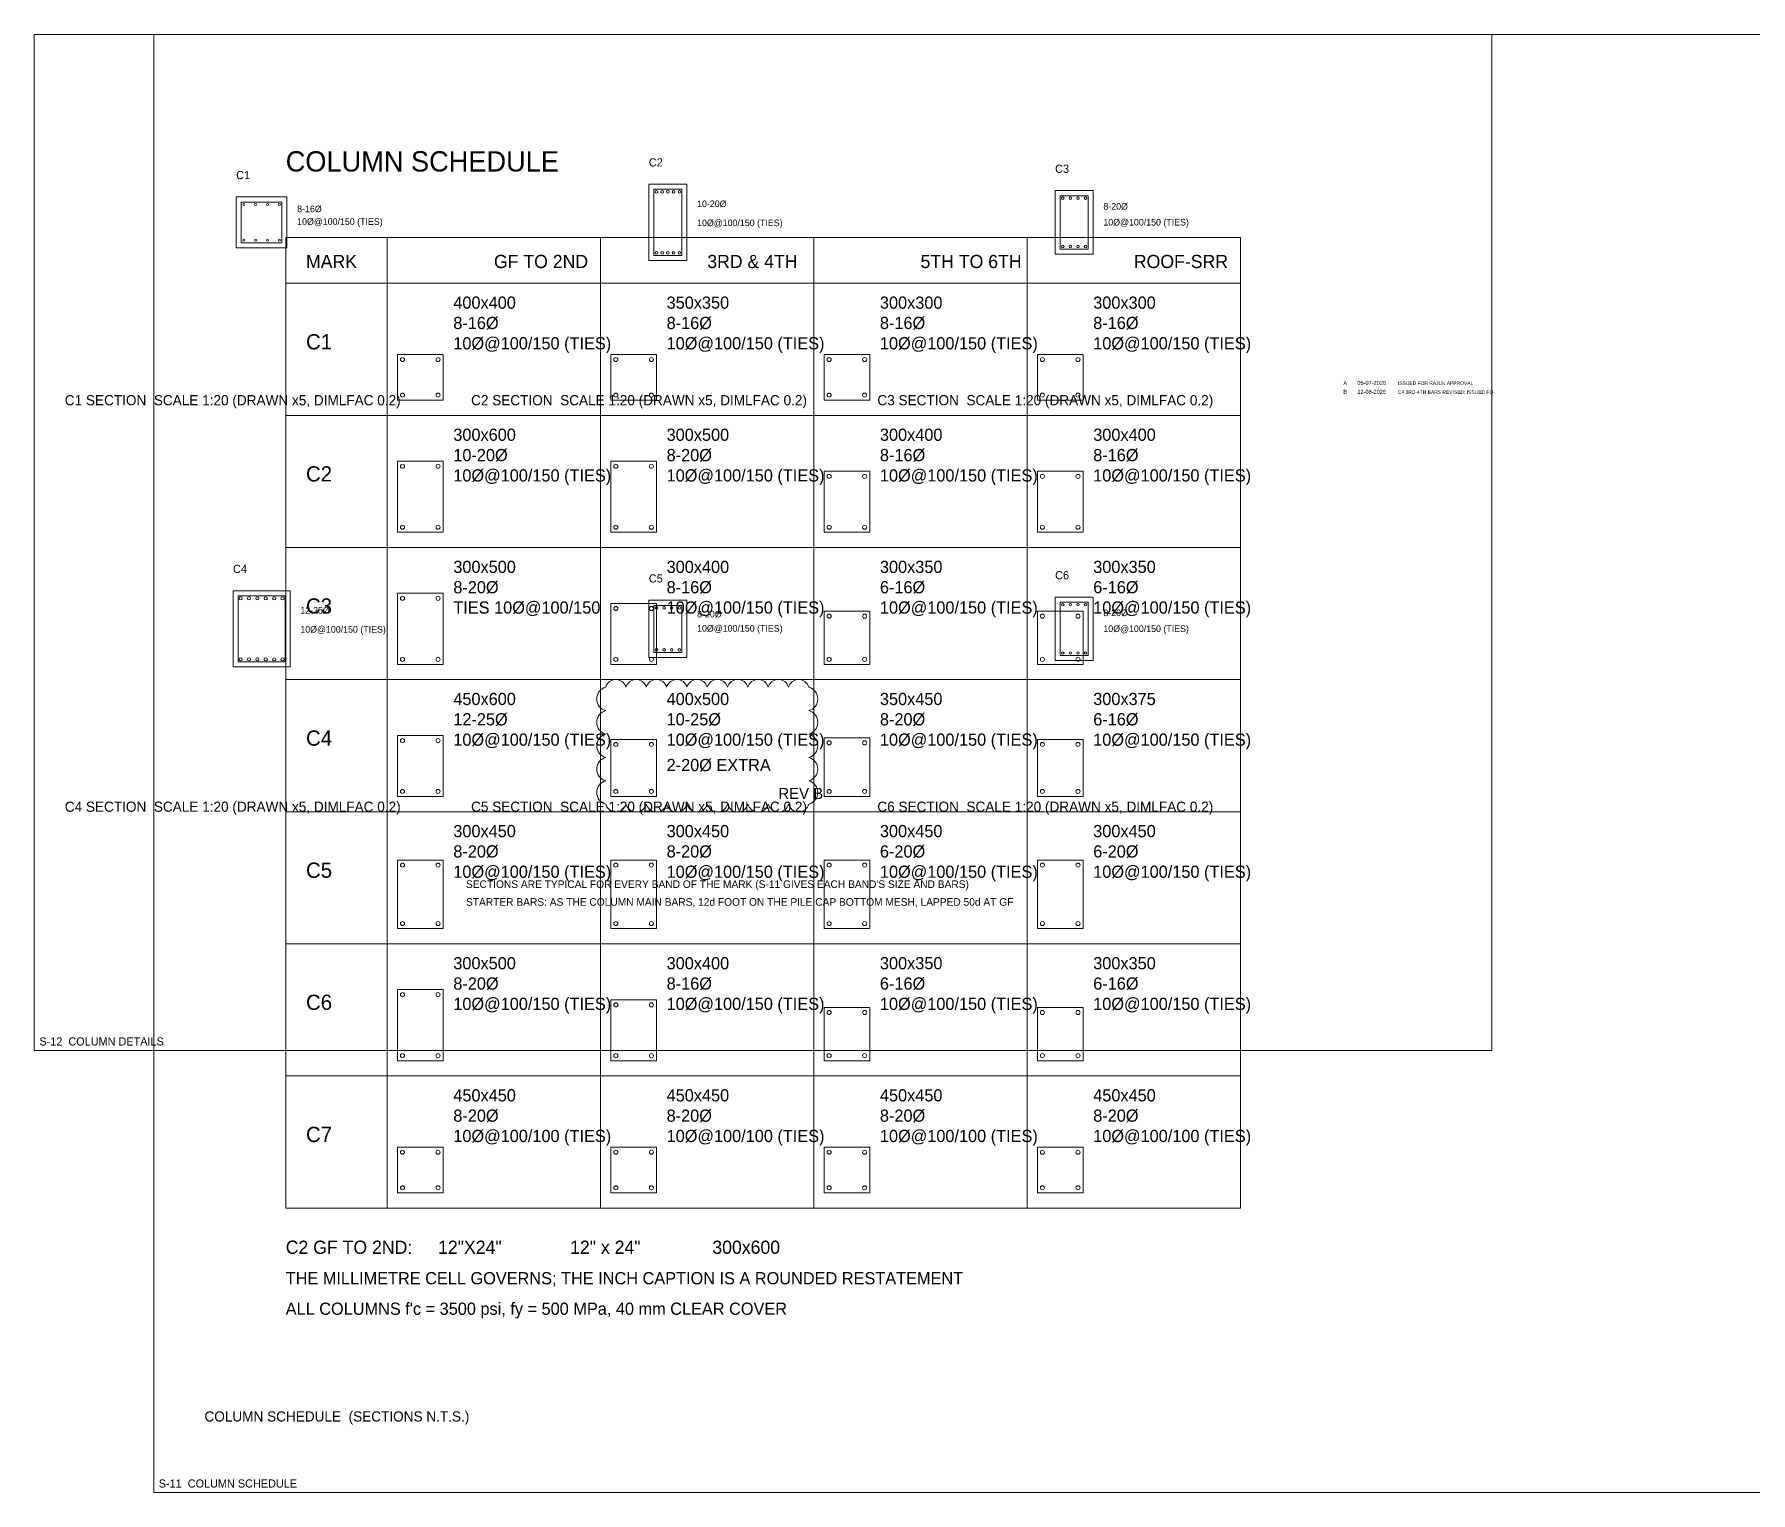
# Model space of a CAD drawing. Extents: x 1000 to 741800, y -207200 to 58400.
# Drawn here: x 278600 to 346191, y -68400 to -11000 of the extents above; entities that cross this region are included whole.
import ezdxf

# ---------------------------------------------------------------- set-up
doc = ezdxf.new("R2010")
doc.units = 0
doc.layers.get('0').update_dxf_attribs({"lineweight": 0, "plot": 0})
for name, color, linetype, lineweight, plot in [('Column', 1, 'Continuous', 0, False), ('Revision', 1, 'Continuous', 0, False), ('Rod-1', 6, 'Continuous', 0, False), ('Rod-Stirrup', 3, 'Continuous', 0, False), ('Sheet', 7, 'Continuous', 0, False), ('Text-1', 7, 'Continuous', 0, False), ('Text-2', 7, 'Continuous', 0, False), ('TITLE', 7, 'Continuous', 0, False)]:
    doc.layers.add(name, color=color, linetype=linetype, lineweight=lineweight, plot=plot)

msp = doc.modelspace()

# ---------------------------------------------------------------- linework, layer by layer
for p, q in [((288500, -19000), (326100, -19000)), ((288500, -19000), (288500, -20800)), ((292500, -19000), (292500, -57200)), ((300900, -19000), (300900, -57200)), ((309300, -19000), (309300, -57200)), ((317700, -19000), (317700, -57200)), ((326100, -19000), (326100, -57200)), ((288500, -20800), (326100, -20800)), ((288500, -20800), (288500, -57200)), ((288500, -26000), (326100, -26000)), ((288500, -31200), (326100, -31200)), ((288500, -36400), (326100, -36400)), ((288500, -41600), (326100, -41600)), ((288500, -46800), (326100, -46800)), ((288500, -52000), (326100, -52000)), ((288500, -57200), (326100, -57200))]:
    msp.add_line(p, q)
at = {"layer": 'Column'}
for points in [[(286550, -19400), (288550, -19400), (288550, -17400), (286550, -17400)], [(302800, -19900), (304300, -19900), (304300, -16900), (302800, -16900)], [(318800, -19650), (320300, -19650), (320300, -17150), (318800, -17150)], [(292900, -25400), (294700, -25400), (294700, -23600), (292900, -23600)], [(301300, -25400), (303100, -25400), (303100, -23600), (301300, -23600)], [(309700, -25400), (311500, -25400), (311500, -23600), (309700, -23600)], [(318100, -25400), (319900, -25400), (319900, -23600), (318100, -23600)], [(292900, -30600), (294700, -30600), (294700, -27800), (292900, -27800)], [(301300, -30600), (303100, -30600), (303100, -27800), (301300, -27800)], [(309700, -30600), (311500, -30600), (311500, -28200), (309700, -28200)], [(318100, -30600), (319900, -30600), (319900, -28200), (318100, -28200)], [(286425, -35900), (288675, -35900), (288675, -32900), (286425, -32900)], [(292900, -35800), (294700, -35800), (294700, -33000), (292900, -33000)], [(301300, -35800), (303100, -35800), (303100, -33400), (301300, -33400)], [(302800, -35525), (304300, -35525), (304300, -33275), (302800, -33275)], [(309700, -35800), (311500, -35800), (311500, -33700), (309700, -33700)], [(318100, -35800), (319900, -35800), (319900, -33700), (318100, -33700)], [(318800, -35650), (320300, -35650), (320300, -33150), (318800, -33150)], [(292900, -41000), (294700, -41000), (294700, -38600), (292900, -38600)], [(301300, -41000), (303100, -41000), (303100, -38750), (301300, -38750)], [(309700, -41000), (311500, -41000), (311500, -38686), (309700, -38686)], [(318100, -41000), (319900, -41000), (319900, -38750), (318100, -38750)], [(292900, -46200), (294700, -46200), (294700, -43500), (292900, -43500)], [(301300, -46200), (303100, -46200), (303100, -43500), (301300, -43500)], [(309700, -46200), (311500, -46200), (311500, -43500), (309700, -43500)], [(318100, -46200), (319900, -46200), (319900, -43500), (318100, -43500)], [(292900, -51400), (294700, -51400), (294700, -48600), (292900, -48600)], [(301300, -51400), (303100, -51400), (303100, -49000), (301300, -49000)], [(309700, -51400), (311500, -51400), (311500, -49300), (309700, -49300)], [(318100, -51400), (319900, -51400), (319900, -49300), (318100, -49300)], [(292900, -56600), (294700, -56600), (294700, -54800), (292900, -54800)], [(301300, -56600), (303100, -56600), (303100, -54800), (301300, -54800)], [(309700, -56600), (311500, -56600), (311500, -54800), (309700, -54800)], [(318100, -56600), (319900, -56600), (319900, -54800), (318100, -54800)]]:
    msp.add_lwpolyline(points, close=True, dxfattribs=at)
at = {"layer": 'Revision'}
msp.add_lwpolyline([(301100, -41300, 0.767327), (301900, -41300, 0.767327), (302700, -41300, 0.767327), (303500, -41300, 0.767327), (304300, -41300, 0.767327), (305100, -41300, 0.767327), (305900, -41300, 0.767327), (306700, -41300, 0.767327), (307500, -41300, 0.767327), (308300, -41300, 0.767327), (309100, -41300, 0.767327), (309100, -40380, 0.767327), (309100, -39460, 0.767327), (309100, -38540, 0.767327), (309100, -37620, 0.767327), (309100, -36700, 0.767327), (308300, -36700, 0.767327), (307500, -36700, 0.767327), (306700, -36700, 0.767327), (305900, -36700, 0.767327), (305100, -36700, 0.767327), (304300, -36700, 0.767327), (303500, -36700, 0.767327), (302700, -36700, 0.767327), (301900, -36700, 0.767327), (301100, -36700, 0.767327), (301100, -37620, 0.767327), (301100, -38540, 0.767327), (301100, -39460, 0.767327), (301100, -40380, 0.767327)], format="xyb", close=True, dxfattribs=at)
at = {"layer": 'Rod-1'}
for centre, radius in [((303100, -17200), 50), ((303325, -17200), 50), ((303550, -17200), 50), ((303775, -17200), 50), ((304000, -17200), 50), ((319100, -17450), 50), ((319400, -17450), 50), ((319700, -17450), 50), ((320000, -17450), 50), ((286850, -17700), 40), ((287317, -17700), 40), ((287783, -17700), 40), ((288250, -17700), 40), ((286850, -19100), 40), ((287317, -19100), 40), ((287783, -19100), 40), ((288250, -19100), 40), ((303100, -19600), 50), ((303325, -19600), 50), ((303550, -19600), 50), ((303775, -19600), 50), ((304000, -19600), 50), ((319100, -19350), 50), ((319400, -19350), 50), ((319700, -19350), 50), ((320000, -19350), 50), ((293100, -23800), 80), ((294500, -23800), 80), ((301500, -23800), 80), ((302900, -23800), 80), ((309900, -23800), 80), ((311300, -23800), 80), ((318300, -23800), 80), ((319700, -23800), 80), ((293100, -25200), 80), ((294500, -25200), 80), ((301500, -25200), 80), ((302900, -25200), 80), ((309900, -25200), 80), ((311300, -25200), 80), ((318300, -25200), 80), ((319700, -25200), 80), ((293100, -28000), 80), ((294500, -28000), 80), ((301500, -28000), 80), ((302900, -28000), 80), ((309900, -28400), 80), ((311300, -28400), 80), ((318300, -28400), 80), ((319700, -28400), 80), ((293100, -30400), 80), ((294500, -30400), 80), ((301500, -30400), 80), ((302900, -30400), 80), ((309900, -30400), 80), ((311300, -30400), 80), ((318300, -30400), 80), ((319700, -30400), 80), ((286725, -33200), 62.5), ((287055, -33200), 62.5), ((287385, -33200), 62.5), ((287715, -33200), 62.5), ((288045, -33200), 62.5), ((288375, -33200), 62.5), ((293100, -33200), 80), ((294500, -33200), 80), ((301500, -33600), 80), ((302900, -33600), 80), ((303100, -33575), 50), ((303400, -33575), 50), ((303700, -33575), 50), ((304000, -33575), 50), ((319100, -33450), 50), ((319400, -33450), 50), ((319700, -33450), 50), ((320000, -33450), 50), ((309900, -33900), 80), ((311300, -33900), 80), ((318300, -33900), 80), ((319700, -33900), 80), ((286725, -35600), 62.5), ((287055, -35600), 62.5), ((287385, -35600), 62.5), ((287715, -35600), 62.5), ((288045, -35600), 62.5), ((288375, -35600), 62.5), ((293100, -35600), 80), ((294500, -35600), 80), ((301500, -35600), 80), ((302900, -35600), 80), ((303100, -35225), 50), ((303400, -35225), 50), ((303700, -35225), 50), ((304000, -35225), 50), ((309900, -35600), 80), ((311300, -35600), 80), ((318300, -35600), 80), ((319100, -35350), 50), ((319400, -35350), 50), ((319700, -35600), 80), ((319700, -35350), 50), ((320000, -35350), 50), ((293100, -38800), 80), ((294500, -38800), 80), ((301500, -38950), 80), ((302900, -38950), 80), ((309900, -38886), 80), ((311300, -38886), 80), ((318300, -38950), 80), ((319700, -38950), 80), ((293100, -40800), 80), ((294500, -40800), 80), ((301500, -40800), 80), ((302900, -40800), 80), ((309900, -40800), 80), ((311300, -40800), 80), ((318300, -40800), 80), ((319700, -40800), 80), ((293100, -43700), 80), ((294500, -43700), 80), ((301500, -43700), 80), ((302900, -43700), 80), ((309900, -43700), 80), ((311300, -43700), 80), ((318300, -43700), 80), ((319700, -43700), 80), ((293100, -46000), 80), ((294500, -46000), 80), ((301500, -46000), 80), ((302900, -46000), 80), ((309900, -46000), 80), ((311300, -46000), 80), ((318300, -46000), 80), ((319700, -46000), 80), ((293100, -48800), 80), ((294500, -48800), 80), ((301500, -49200), 80), ((302900, -49200), 80), ((309900, -49500), 80), ((311300, -49500), 80), ((318300, -49500), 80), ((319700, -49500), 80), ((293100, -51200), 80), ((294500, -51200), 80), ((301500, -51200), 80), ((302900, -51200), 80), ((309900, -51200), 80), ((311300, -51200), 80), ((318300, -51200), 80), ((319700, -51200), 80), ((293100, -55000), 80), ((294500, -55000), 80), ((301500, -55000), 80), ((302900, -55000), 80), ((309900, -55000), 80), ((311300, -55000), 80), ((318300, -55000), 80), ((319700, -55000), 80), ((293100, -56400), 80), ((294500, -56400), 80), ((301500, -56400), 80), ((302900, -56400), 80), ((309900, -56400), 80), ((311300, -56400), 80), ((318300, -56400), 80), ((319700, -56400), 80)]:
    msp.add_circle(centre, radius, dxfattribs=at)
at = {"layer": 'Rod-Stirrup'}
for points in [[(303000, -19700), (304100, -19700), (304100, -17100), (303000, -17100)], [(319000, -19450), (320100, -19450), (320100, -17350), (319000, -17350)], [(286750, -19200), (288350, -19200), (288350, -17600), (286750, -17600)], [(286625, -35700), (288475, -35700), (288475, -33100), (286625, -33100)], [(303000, -35325), (304100, -35325), (304100, -33475), (303000, -33475)], [(319000, -35450), (320100, -35450), (320100, -33350), (319000, -33350)]]:
    msp.add_lwpolyline(points, close=True, dxfattribs=at)
at = {"layer": 'Sheet'}
for points in [[(278600, -51000), (336000, -51000), (336000, -11000), (278600, -11000)], [(283300, -68400), (365400, -68400), (365400, -11000), (283300, -11000)]]:
    msp.add_lwpolyline(points, close=True, dxfattribs=at)

# ---------------------------------------------------------------- texts
at = {"layer": 'Revision'}
msp.add_text('REV B', height=440, dxfattribs=at).set_placement((307900, -41100))
at = {"layer": 'Sheet'}
for s, height, p in [('COLUMN SCHEDULE', 800, (288500, -16400)), ('C1 SECTION  SCALE 1:20 (DRAWN x5, DIMLFAC 0.2)', 400, (279800, -25600)), ('C2 SECTION  SCALE 1:20 (DRAWN x5, DIMLFAC 0.2)', 400, (295800, -25600)), ('C3 SECTION  SCALE 1:20 (DRAWN x5, DIMLFAC 0.2)', 400, (311800, -25600)), ('C4 SECTION  SCALE 1:20 (DRAWN x5, DIMLFAC 0.2)', 400, (279800, -41600)), ('C5 SECTION  SCALE 1:20 (DRAWN x5, DIMLFAC 0.2)', 400, (295800, -41600)), ('C6 SECTION  SCALE 1:20 (DRAWN x5, DIMLFAC 0.2)', 400, (311800, -41600)), ('S-12  COLUMN DETAILS', 320, (278800, -50800)), ('COLUMN SCHEDULE  (SECTIONS N.T.S.)', 400, (285300, -65600)), ('S-11  COLUMN SCHEDULE', 320, (283500, -68200))]:
    msp.add_text(s, height=height, dxfattribs=at).set_placement(p)
at = {"layer": 'Text-1'}
for s, height, p in [('C2', 320, (302800, -16200)), ('C3', 320, (318800, -16450)), ('C1', 320, (286550, -16700)), ('MARK', 520, (289300, -20200)), ('GF TO 2ND', 520, (296700, -20200)), ('3RD & 4TH', 520, (305100, -20200)), ('5TH TO 6TH', 520, (313500, -20200)), ('ROOF-SRR', 520, (321900, -20200)), ('400x400', 480, (295100, -21800)), ('350x350', 480, (303500, -21800)), ('300x300', 480, (311900, -21800)), ('300x300', 480, (320300, -21800)), ('8-16%%C', 480, (295100, -22600)), ('8-16%%C', 480, (303500, -22600)), ('8-16%%C', 480, (311900, -22600)), ('8-16%%C', 480, (320300, -22600)), ('C1', 600, (289300, -23400)), ('10%%C@100/150 (TIES)', 480, (295100, -23400)), ('10%%C@100/150 (TIES)', 480, (303500, -23400)), ('10%%C@100/150 (TIES)', 480, (311900, -23400)), ('10%%C@100/150 (TIES)', 480, (320300, -23400)), ('300x600', 480, (295100, -27000)), ('300x500', 480, (303500, -27000)), ('300x400', 480, (311900, -27000)), ('300x400', 480, (320300, -27000)), ('10-20%%C', 480, (295100, -27800)), ('8-20%%C', 480, (303500, -27800)), ('8-16%%C', 480, (311900, -27800)), ('8-16%%C', 480, (320300, -27800)), ('C2', 600, (289300, -28600)), ('10%%C@100/150 (TIES)', 480, (295100, -28600)), ('10%%C@100/150 (TIES)', 480, (303500, -28600)), ('10%%C@100/150 (TIES)', 480, (311900, -28600)), ('10%%C@100/150 (TIES)', 480, (320300, -28600)), ('300x500', 480, (295100, -32200)), ('300x400', 480, (303500, -32200)), ('300x350', 480, (311900, -32200)), ('300x350', 480, (320300, -32200)), ('C4', 320, (286425, -32200)), ('C5', 320, (302800, -32575)), ('C6', 320, (318800, -32450)), ('8-20%%C', 480, (295100, -33000)), ('8-16%%C', 480, (303500, -33000)), ('6-16%%C', 480, (311900, -33000)), ('6-16%%C', 480, (320300, -33000)), ('C3', 600, (289300, -33800)), ('TIES 10%%C@100/150', 480, (295100, -33800)), ('10%%C@100/150 (TIES)', 480, (303500, -33800)), ('10%%C@100/150 (TIES)', 480, (311900, -33800)), ('10%%C@100/150 (TIES)', 480, (320300, -33800)), ('450x600', 480, (295100, -37400)), ('400x500', 480, (303500, -37400)), ('350x450', 480, (311900, -37400)), ('300x375', 480, (320300, -37400)), ('12-25%%C', 480, (295100, -38200)), ('10-25%%C', 480, (303500, -38200)), ('8-20%%C', 480, (311900, -38200)), ('6-16%%C', 480, (320300, -38200)), ('C4', 600, (289300, -39000)), ('10%%C@100/150 (TIES)', 480, (295100, -39000)), ('10%%C@100/150 (TIES)', 480, (303500, -39000)), ('10%%C@100/150 (TIES)', 480, (311900, -39000)), ('10%%C@100/150 (TIES)', 480, (320300, -39000)), ('300x450', 480, (295100, -42600)), ('300x450', 480, (303500, -42600)), ('300x450', 480, (311900, -42600)), ('300x450', 480, (320300, -42600)), ('8-20%%C', 480, (295100, -43400)), ('8-20%%C', 480, (303500, -43400)), ('6-20%%C', 480, (311900, -43400)), ('6-20%%C', 480, (320300, -43400)), ('C5', 600, (289300, -44200)), ('10%%C@100/150 (TIES)', 480, (295100, -44200)), ('10%%C@100/150 (TIES)', 480, (303500, -44200)), ('10%%C@100/150 (TIES)', 480, (311900, -44200)), ('10%%C@100/150 (TIES)', 480, (320300, -44200)), ("SECTIONS ARE TYPICAL FOR EVERY BAND OF THE MARK (S-11 GIVES EACH BAND'S SIZE AND BARS)", 300, (295600, -44600)), ('STARTER BARS: AS THE COLUMN MAIN BARS, 12d FOOT ON THE PILE CAP BOTTOM MESH, LAPPED 50d AT GF', 300, (295600, -45300)), ('300x500', 480, (295100, -47800)), ('300x400', 480, (303500, -47800)), ('300x350', 480, (311900, -47800)), ('300x350', 480, (320300, -47800)), ('8-20%%C', 480, (295100, -48600)), ('8-16%%C', 480, (303500, -48600)), ('6-16%%C', 480, (311900, -48600)), ('6-16%%C', 480, (320300, -48600)), ('C6', 600, (289300, -49400)), ('10%%C@100/150 (TIES)', 480, (295100, -49400)), ('10%%C@100/150 (TIES)', 480, (303500, -49400)), ('10%%C@100/150 (TIES)', 480, (311900, -49400)), ('10%%C@100/150 (TIES)', 480, (320300, -49400)), ('450x450', 480, (295100, -53000)), ('450x450', 480, (303500, -53000)), ('450x450', 480, (311900, -53000)), ('450x450', 480, (320300, -53000)), ('8-20%%C', 480, (295100, -53800)), ('8-20%%C', 480, (303500, -53800)), ('8-20%%C', 480, (311900, -53800)), ('8-20%%C', 480, (320300, -53800)), ('C7', 600, (289300, -54600)), ('10%%C@100/100 (TIES)', 480, (295100, -54600)), ('10%%C@100/100 (TIES)', 480, (303500, -54600)), ('10%%C@100/100 (TIES)', 480, (311900, -54600)), ('10%%C@100/100 (TIES)', 480, (320300, -54600)), ('C2 GF TO 2ND:', 520, (288500, -59000)), ('12"X24"', 520, (294500, -59000)), ('12" x 24"', 520, (299700, -59000)), ('300x600', 520, (305300, -59000)), ('THE MILLIMETRE CELL GOVERNS; THE INCH CAPTION IS A ROUNDED RESTATEMENT', 480, (288500, -60200)), ("ALL COLUMNS f'c = 3500 psi, fy = 500 MPa, 40 mm CLEAR COVER", 480, (288500, -61400))]:
    msp.add_text(s, height=height, dxfattribs=at).set_placement(p)
at = {"layer": 'Text-2'}
for s, height, p in [('10-20%%C', 260, (304700, -17800)), ('8-16%%C', 260, (288950, -18000)), ('10%%C@100/150 (TIES)', 260, (288950, -18500)), ('8-20%%C', 260, (320700, -17900)), ('10%%C@100/150 (TIES)', 260, (304700, -18550)), ('10%%C@100/150 (TIES)', 260, (320700, -18525)), ('12-25%%C', 260, (289075, -33800)), ('8-20%%C', 260, (304700, -33950)), ('8-20%%C', 260, (320700, -33900)), ('10%%C@100/150 (TIES)', 260, (289075, -34550)), ('10%%C@100/150 (TIES)', 260, (304700, -34512)), ('10%%C@100/150 (TIES)', 260, (320700, -34525)), ('2-20%%C EXTRA', 480, (303500, -40000))]:
    msp.add_text(s, height=height, dxfattribs=at).set_placement(p)
at = {"layer": 'TITLE'}
for s, height, p in [('A', 160, (330150, -24800)), ('B', 160, (330150, -25150)), ('05-07-2026', 160, (330700, -24800)), ('12-08-2026', 160, (330700, -25150)), ('C4 3RD-4TH BARS REVISED; ISSUED FO', 140, (332300, -25150)), ('ISSUED FOR RAJUK APPROVAL', 140, (332300, -24800))]:
    msp.add_text(s, height=height, dxfattribs=at).set_placement(p)

doc.saveas('drawing.dxf')
